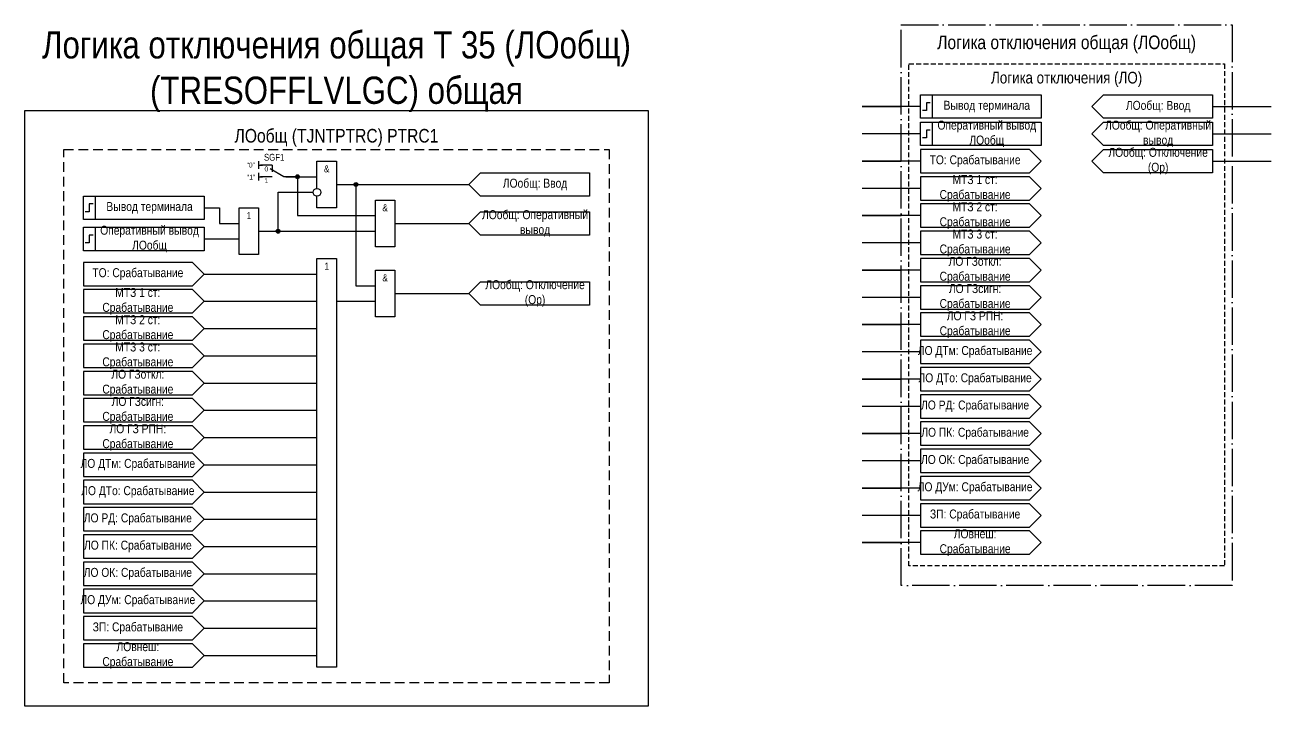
# Model space of a CAD drawing. Header units: millimetres. Extents: x -412 to 1173, y -391 to 386.
# Drawn here: x -412 to -92, y 0 to 175 of the extents above; entities that cross this region are included whole.
import ezdxf
from ezdxf.enums import TextEntityAlignment as Align

# ---------------------------------------------------------------- set-up
doc = ezdxf.new("R2010")
doc.units = ezdxf.units.MM
doc.linetypes.add('ACAD_ISO04W100', pattern=[30, 24, -3, 0, -3])
doc.linetypes.add('штриховая2', pattern=[0.375, 0.25, -0.125])
doc.layers.add('TEXT', color=7, linetype='Continuous', lineweight=25)
doc.layers.add('Основная', color=7, linetype='Continuous')
doc.styles.add('2.5_Gost_RD', font='ARIALN.TTF', dxfattribs={"height": 2.5})
doc.styles.add('3.5_Gost_RD', font='ARIALN.TTF', dxfattribs={"height": 3.5})
doc.styles.add('Вывод', font='ARIALN.TTF', dxfattribs={"height": 2.5})
doc.styles.add('Компонент', font='ARIALN.TTF', dxfattribs={"height": 3.5})

# ---------------------------------------------------------------- blocks, each defined once
blk = doc.blocks.new('*U78')
at = {"layer": 'Основная', "color": 0}
blk.add_line((0, 0), (7, 4), dxfattribs=at)
at = {"layer": 'Основная', "ltscale": 0.35}
blk.add_line((6, 6), (6, 2.5), dxfattribs=at)
blk = doc.blocks.new('*U80')
at = {"layer": 'Основная', "color": 0}
for p, q in [((-3, 6), (-9, 6)), ((-3, 0), (-9, 0)), ((9, 0), (3, 0))]:
    blk.add_line(p, q, dxfattribs=at)
at = {"layer": 'Основная', "ltscale": 0.25, "xscale": -1}
blk.add_blockref('*U78', (3, 0), dxfattribs=at)
at = {"layer": 'Основная'}
for tag, height, style, p in [('В1', 2.5, 'Вывод', (-14, 6)), ('ОУ', 3.5, 'Компонент', (-2, 10)), ('В2', 2.5, 'Вывод', (-6, 4)), ('В3', 2.5, 'Вывод', (-6, -2))]:
    blk.add_attdef(tag, text='', height=height, dxfattribs=dict(at, style=style)).set_placement(p, align=Align.MIDDLE_CENTER)
blk = doc.blocks.new('Точка')
at = {"ltscale": 100}
h = blk.add_hatch(color=256, dxfattribs=at)
h.dxf.hatch_style = 1
edge = h.paths.add_edge_path()
edge.add_arc((0, 0), 0.5, 0, 360)
blk.add_circle((0, 0), 0.5, dxfattribs=at)

msp = doc.modelspace()

# ---------------------------------------------------------------- linework, layer by layer
at = {"ltscale": 100}
for p, q in [((-182, 154), (-197, 154)), ((-197, 154), (-187, 154)), ((-107, 154), (-92, 154)), ((-182, 147), (-197, 147)), ((-107, 147), (-92, 147)), ((-352, 140), (-352, 138)), ((-352, 139), (-351, 139)), ((-182, 140), (-197, 140)), ((-197, 140), (-187, 140)), ((-107, 140), (-92, 140)), ((-352, 137), (-352, 135)), ((-352, 136), (-351, 136)), ((-182, 133), (-197, 133)), ((-182, 126), (-197, 126)), ((-197, 126), (-187, 126)), ((-182, 119), (-197, 119)), ((-182, 112), (-197, 112)), ((-197, 112), (-187, 112)), ((-295, 109), (-298, 106)), ((-298, 106), (-295, 103)), ((-332, 104), (-322, 104)), ((-182, 105), (-197, 105)), ((-182, 98), (-197, 98)), ((-197, 98), (-187, 98)), ((-182, 91), (-197, 91)), ((-182, 84), (-197, 84)), ((-197, 84), (-187, 84)), ((-182, 77), (-197, 77)), ((-182, 70), (-197, 70)), ((-197, 70), (-187, 70)), ((-182, 63), (-197, 63)), ((-182, 56), (-197, 56)), ((-197, 56), (-187, 56)), ((-182, 49), (-197, 49)), ((-182, 42), (-197, 42)), ((-197, 42), (-187, 42))]:
    msp.add_line(p, q, dxfattribs=at)
at = {"color": 251, "linetype": 'ACAD_ISO04W100', "lineweight": 30, "ltscale": 0.4, "true_color": 0x58595b}
msp.add_lwpolyline([(-187, 175), (-102, 175), (-102, 31), (-187, 31)], close=True, dxfattribs=at)
at = {"linetype": 'штриховая2', "ltscale": 5}
msp.add_lwpolyline([(-185, 165), (-104, 165), (-104, 36), (-185, 36)], close=True, dxfattribs=at)
at = {"ltscale": 100}
for points in [[(-182, 157), (-179, 157), (-179, 151), (-182, 151)], [(-182, 157), (-151, 157), (-151, 151), (-182, 151)], [(-182, 150), (-179, 150), (-179, 144), (-182, 144)], [(-182, 150), (-151, 150), (-151, 144), (-182, 144)], [(-397, 131), (-366, 131), (-366, 125), (-397, 125)], [(-397, 131), (-394, 131), (-394, 125), (-397, 125)], [(-357, 128), (-352, 128), (-352, 116), (-357, 116)], [(-322, 130), (-317, 130), (-317, 118), (-322, 118)], [(-397, 123), (-394, 123), (-394, 117), (-397, 117)], [(-397, 123), (-366, 123), (-366, 117), (-397, 117)], [(-322, 112), (-317, 112), (-317, 100), (-322, 100)]]:
    msp.add_lwpolyline(points, close=True, dxfattribs=at)
for points in [[(-138, 154), (-135, 157), (-107, 157), (-107, 151), (-135, 151), (-138, 154)], [(-138, 147), (-135, 150), (-107, 150), (-107, 144), (-135, 144), (-138, 147)], [(-151, 140), (-154, 143), (-182, 143), (-182, 137), (-154, 137), (-151, 140)], [(-337, 133), (-337, 140), (-332, 140), (-332, 128), (-337, 128), (-337, 131)], [(-345, 136), (-337, 136)], [(-345, 136), (-342, 136), (-342, 126), (-322, 126)], [(-298, 134), (-295, 137), (-267, 137), (-267, 131), (-295, 131), (-298, 134)], [(-151, 133), (-154, 136), (-182, 136), (-182, 130), (-154, 130), (-151, 133)], [(-352, 122), (-347, 122), (-347, 132), (-338, 132)], [(-332, 134), (-298, 134)], [(-332, 134), (-327, 134), (-327, 108), (-322, 108)], [(-366, 128), (-362, 128), (-362, 124), (-357, 124)], [(-151, 126), (-154, 129), (-182, 129), (-182, 123), (-154, 123), (-151, 126)], [(-298, 124), (-295, 127), (-267, 127), (-267, 121), (-295, 121), (-298, 124)], [(-352, 122), (-322, 122)], [(-317, 124), (-298, 124)], [(-151, 119), (-154, 122), (-182, 122), (-182, 116), (-154, 116), (-151, 119)], [(-366, 120), (-357, 120)], [(-366, 111), (-369, 114), (-397, 114), (-397, 108), (-369, 108), (-366, 111)], [(-337, 69), (-337, 115), (-332, 115), (-332, 10), (-337, 10), (-337, 69)], [(-151, 112), (-154, 115), (-182, 115), (-182, 109), (-154, 109), (-151, 112)], [(-366, 111), (-337, 111)], [(-298, 106), (-295, 109), (-267, 109), (-267, 103), (-295, 103), (-298, 106)], [(-366, 104), (-369, 107), (-397, 107), (-397, 101), (-369, 101), (-366, 104)], [(-317, 106), (-298, 106)], [(-151, 105), (-154, 108), (-182, 108), (-182, 102), (-154, 102), (-151, 105)], [(-366, 104), (-337, 104)], [(-366, 97), (-369, 100), (-397, 100), (-397, 94), (-369, 94), (-366, 97)], [(-151, 98), (-154, 101), (-182, 101), (-182, 95), (-154, 95), (-151, 98)], [(-366, 97), (-337, 97)], [(-366, 90), (-369, 93), (-397, 93), (-397, 87), (-369, 87), (-366, 90)], [(-151, 91), (-154, 94), (-182, 94), (-182, 88), (-154, 88), (-151, 91)], [(-366, 90), (-337, 90)], [(-151, 84), (-154, 87), (-182, 87), (-182, 81), (-154, 81), (-151, 84)], [(-366, 83), (-369, 86), (-397, 86), (-397, 80), (-369, 80), (-366, 83)], [(-366, 83), (-337, 83)], [(-151, 77), (-154, 80), (-182, 80), (-182, 74), (-154, 74), (-151, 77)], [(-366, 76), (-369, 79), (-397, 79), (-397, 73), (-369, 73), (-366, 76)], [(-366, 76), (-337, 76)], [(-366, 69), (-369, 72), (-397, 72), (-397, 66), (-369, 66), (-366, 69)], [(-151, 70), (-154, 73), (-182, 73), (-182, 67), (-154, 67), (-151, 70)], [(-366, 69), (-337, 69)], [(-366, 62), (-369, 65), (-397, 65), (-397, 59), (-369, 59), (-366, 62)], [(-151, 63), (-154, 66), (-182, 66), (-182, 60), (-154, 60), (-151, 63)], [(-366, 62), (-337, 62)], [(-366, 55), (-369, 58), (-397, 58), (-397, 52), (-369, 52), (-366, 55)], [(-151, 56), (-154, 59), (-182, 59), (-182, 53), (-154, 53), (-151, 56)], [(-366, 55), (-337, 55)], [(-151, 49), (-154, 52), (-182, 52), (-182, 46), (-154, 46), (-151, 49)], [(-366, 48), (-369, 51), (-397, 51), (-397, 45), (-369, 45), (-366, 48)], [(-366, 48), (-337, 48)], [(-151, 42), (-154, 45), (-182, 45), (-182, 39), (-154, 39), (-151, 42)], [(-366, 41), (-369, 44), (-397, 44), (-397, 38), (-369, 38), (-366, 41)], [(-366, 41), (-337, 41)], [(-366, 34), (-369, 37), (-397, 37), (-397, 31), (-369, 31), (-366, 34)], [(-366, 34), (-337, 34)], [(-366, 27), (-369, 30), (-397, 30), (-397, 24), (-369, 24), (-366, 27)], [(-366, 27), (-337, 27)], [(-366, 20), (-369, 23), (-397, 23), (-397, 17), (-369, 17), (-366, 20)], [(-366, 20), (-337, 20)], [(-366, 13), (-369, 16), (-397, 16), (-397, 10), (-369, 10), (-366, 13)], [(-366, 13), (-337, 13)]]:
    msp.add_lwpolyline(points, dxfattribs=at)
at = {"lineweight": 30, "ltscale": 100}
for points in [[(-179.5, 155), (-180.5, 155), (-180.5, 153), (-181.5, 153)], [(-179.5, 148), (-180.5, 148), (-180.5, 146), (-181.5, 146)], [(-394.5, 129), (-395.5, 129), (-395.5, 127), (-396.5, 127)], [(-394.5, 121), (-395.5, 121), (-395.5, 119), (-396.5, 119)]]:
    msp.add_lwpolyline(points, dxfattribs=at)
at = {"color": 2, "ltscale": 100}
msp.add_lwpolyline([(-412, 153), (-252, 153), (-252, 0), (-412, 0)], close=True, dxfattribs=at)
at = {"linetype": 'штриховая2', "ltscale": 10}
msp.add_lwpolyline([(-402, 143), (-262, 143), (-262, 6), (-402, 6)], close=True, dxfattribs=at)
msp.add_circle((-337, 132), 1)
at = {"layer": 'Основная', "ltscale": 100}
msp.add_lwpolyline([(-107, 143), (-107, 137), (-135, 137), (-138, 140), (-135, 143)], close=True, dxfattribs=at)

# ---------------------------------------------------------------- block references
at = {"ltscale": 100}
for p in [(-342, 136), (-327, 134), (-347, 122)]:
    msp.add_blockref('Точка', p, dxfattribs=at)
at = {"layer": 'Основная', "ltscale": 0.25, "xscale": 0.5, "yscale": 0.5, "zscale": 0.5}
msp.add_blockref('*U80', (-347, 136), dxfattribs=at).add_auto_attribs({'ОУ': 'SGF1', 'В1': '"0"', 'В2': '0', 'В3': '1'})

# ---------------------------------------------------------------- texts
at = {"color": 2, "ltscale": 100, "insert": (-332, 163), "char_height": 7, "width": 160, "attachment_point": 5, "style": '3.5_Gost_RD'}
msp.add_mtext('{\\C3;Логика отключения общая Т 35 (ЛОобщ) (TRESOFFLVLGC) общая}', dxfattribs=at)
at = {"color": 1, "ltscale": 100, "insert": (-144.5, 170), "char_height": 3.5, "width": 85, "attachment_point": 5, "style": '3.5_Gost_RD'}
msp.add_mtext('{\\C30;\\c1938679;Логика отключения общая (ЛОобщ)}', dxfattribs=at)
at = {"ltscale": 100, "attachment_point": 5}
for s, insert, char_height, width, style in [('Логика отключения (ЛО)', (-144.5, 161), 3, 81, '3.5_Gost_RD'), ('&', (-334.5, 138), 1.8, 5, '2.5_Gost_RD'), ('МТЗ 1 ст: Срабатывание ', (-168, 133), 2.3, 28, '2.5_Gost_RD'), ('&', (-319.5, 128), 1.8, 5, '2.5_Gost_RD'), ('МТЗ 2 ст: Срабатывание ', (-168, 126), 2.3, 28, '2.5_Gost_RD'), ('1', (-354.5, 126), 1.8, 5, '2.5_Gost_RD'), ('МТЗ 3 ст: Срабатывание ', (-168, 119), 2.3, 28, '2.5_Gost_RD'), ('1', (-334.5, 113), 1.8, 5, '2.5_Gost_RD'), ('&', (-319.5, 110), 1.8, 5, '2.5_Gost_RD'), ('МТЗ 1 ст: Срабатывание ', (-383, 104), 2.3, 28, '2.5_Gost_RD'), ('МТЗ 2 ст: Срабатывание ', (-383, 97), 2.3, 28, '2.5_Gost_RD'), ('МТЗ 3 ст: Срабатывание ', (-383, 90), 2.3, 28, '2.5_Gost_RD'), ('ЛО ПК: Срабатывание', (-168, 70), 2.3, 28, '2.5_Gost_RD'), ('ЛО ОК: Срабатывание', (-168, 63), 2.3, 28, '2.5_Gost_RD'), ('ЛО ДУм: Срабатывание', (-168, 56), 2.3, 28, '2.5_Gost_RD'), ('ЛО ПК: Срабатывание', (-383, 41), 2.3, 28, '2.5_Gost_RD'), ('ЛО ОК: Срабатывание', (-383, 34), 2.3, 28, '2.5_Gost_RD'), ('ЛО ДУм: Срабатывание', (-383, 27), 2.3, 28, '2.5_Gost_RD')]:
    msp.add_mtext(s, dxfattribs=dict(at, insert=insert, char_height=char_height, width=width, style=style))
at = {"color": 0, "ltscale": 100, "insert": (-165, 154), "char_height": 2.3, "width": 28, "attachment_point": 5, "style": '2.5_Gost_RD'}
msp.add_mtext('{\\C256;Вывод терминала}', dxfattribs=at)
at = {"color": 30, "ltscale": 100, "true_color": 0xf7941d, "insert": (-332, 146), "char_height": 3.5, "width": 140, "attachment_point": 5, "style": '3.5_Gost_RD'}
msp.add_mtext('ЛОобщ (TJNTPTRC) {\\C6;PTRC1}', dxfattribs=at)
at = {"ltscale": 100, "insert": (-355, 136.5), "char_height": 1.25, "attachment_point": 1, "style": '3.5_Gost_RD'}
msp.add_mtext_dynamic_manual_height_columns('"1"', width=2, gutter_width=17.5, heights=[0], dxfattribs=at)
at = {"layer": 'TEXT', "ltscale": 100, "char_height": 2.3, "width": 28, "attachment_point": 5, "style": '2.5_Gost_RD'}
for s, insert in [('ЛОобщ: Ввод', (-121, 154)), ('ЛОобщ: Оперативный вывод', (-121, 147)), ('ЛОобщ: Отключение (Op)', (-121, 140)), ('ЛОобщ: Ввод', (-281, 134)), ('ЛОобщ: Оперативный вывод', (-281, 124)), ('ЛО ГЗоткл: Срабатывание', (-168, 112)), ('ЛОобщ: Отключение (Op)', (-281, 106)), ('ЛО ГЗсигн: Срабатывание', (-168, 105)), ('ЛО ГЗ РПН: Срабатывание', (-168, 98)), ('ЛО ГЗоткл: Срабатывание', (-383, 83)), ('ЛО ГЗсигн: Срабатывание', (-383, 76)), ('ЛО ГЗ РПН: Срабатывание', (-383, 69)), ('ЗП: Срабатывание', (-168, 49)), ('ЛОвнеш: Срабатывание', (-168, 42)), ('ЗП: Срабатывание', (-383, 20)), ('ЛОвнеш: Срабатывание', (-383, 13))]:
    msp.add_mtext(s, dxfattribs=dict(at, insert=insert))
at = {"layer": 'TEXT', "color": 0, "ltscale": 100, "char_height": 2.3, "width": 28, "attachment_point": 5, "style": '2.5_Gost_RD'}
for s, insert in [('{\\C256;Оперативный вывод ЛОобщ}', (-165, 147)), ('{\\C256;Вывод терминала}', (-380, 128)), ('{\\C256;Оперативный вывод ЛОобщ}', (-380, 120)), ('{\\C256;ЛО ДТм: Срабатывание}', (-168, 91)), ('{\\C256;ЛО ДТо: Срабатывание}', (-168, 84)), ('{\\C256;ЛО РД: Срабатывание}', (-168, 77)), ('{\\C256;ЛО ДТм: Срабатывание}', (-383, 62)), ('{\\C256;ЛО ДТо: Срабатывание}', (-383, 55)), ('{\\C256;ЛО РД: Срабатывание}', (-383, 48))]:
    msp.add_mtext(s, dxfattribs=dict(at, insert=insert))
at = {"layer": 'Основная', "color": 0, "ltscale": 100, "char_height": 2.3, "width": 28, "attachment_point": 5, "style": '2.5_Gost_RD'}
for insert in [(-168, 140), (-383, 111)]:
    msp.add_mtext('{\\C256;ТО: Срабатывание}', dxfattribs=dict(at, insert=insert))

doc.saveas('drawing.dxf')
